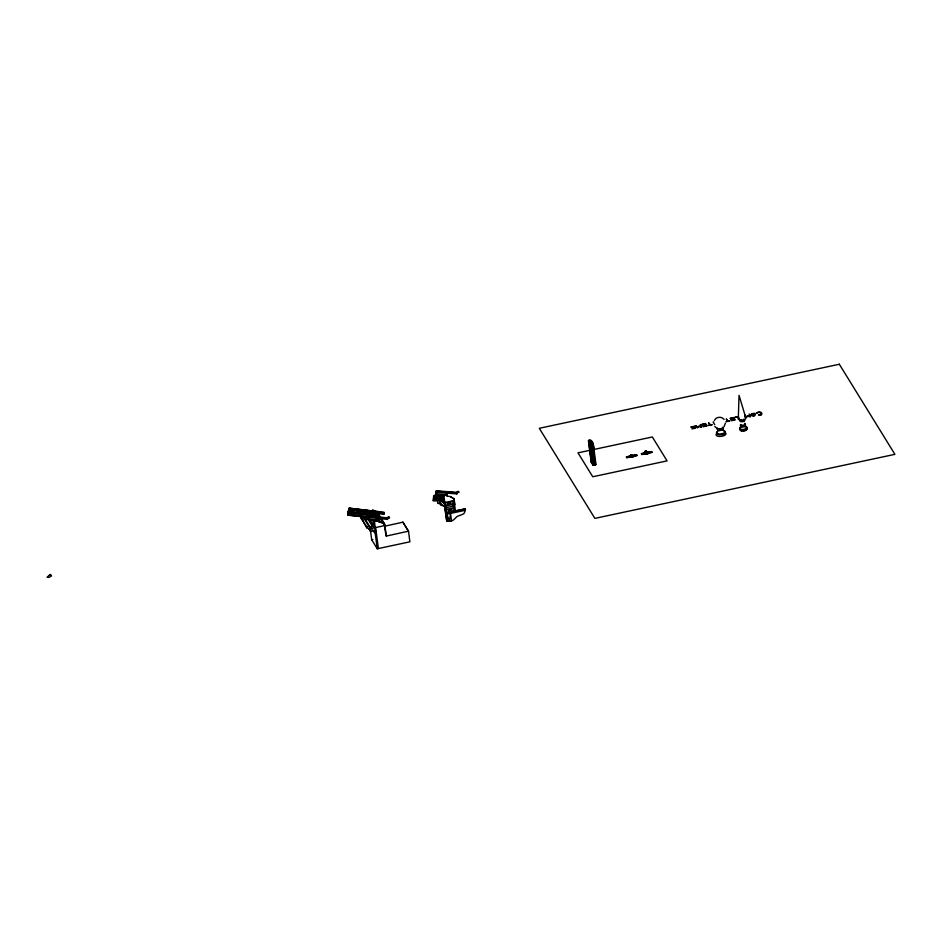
<?xml version="1.0" encoding="UTF-8"?>
<svg xmlns="http://www.w3.org/2000/svg" width="942" height="942" viewBox="0 0 942 942"><rect width="100%" height="100%" fill="white"/><g stroke="black" fill="none" stroke-linecap="round" stroke-linejoin="round"><path stroke-width="1.41" d="M383.947 512.789L383.794 512.012M349.506 508.562C349.6 512.189 349.447 506.407 349.576 508.539L383.971 512.648M383.983 514.002L383.9 513.59M349.529 508.35L348.658 511.683L373.915 514.721L374.374 512.789M456.269 510.682L465.395 508.927A16.874 15.037 -31.7 0 1 465.289 510.246L464.382 512.907A3.379 3.014 -31.7 0 1 463.488 513.837L461.556 514.768A26.953 24.021 -31.7 0 1 460.815 515.015L457.341 516.381A5.393 4.804 -31.7 0 0 456.693 516.817L453.82 519.69A5.499 4.898 -31.7 0 1 451.559 520.855A8.643 7.701 -31.7 0 1 449.734 521.173L449.405 521.197A16.25 14.483 -31.7 0 1 447.685 521.173L447.591 521.173A24.881 22.172 -31.7 0 1 446.779 521.103L444.553 506.184A1.448 1.295 -31.7 0 1 443.411 505.748M632.494 456.305L633.365 456.552M738.304 418.86L739.034 395.322L745.758 417.706M594.461 465.266L595.426 465.007L594.096 465.207M592.553 443.976L593.225 443.399M594.826 464.924L595.992 464.488M449.499 521.197L450.512 513.39L451.559 520.867M465.266 510.328L446.767 514.191L449.734 521.185M457.035 492.395L436.24 490.782L435.498 494.609L445.754 495.398L446.202 493.066M446.249 494.762L446.473 493.608M445.754 495.398L446.779 494.797L435.628 493.938M446.944 495.857L447.462 493.172L446.649 495.468M447.085 496.163L450.464 496.505M456.752 493.891L457.282 491.642L458.683 491.394L458.895 492.548L457.635 491.594L456.976 493.902L435.946 492.277M725.387 423.182L723.951 426.844M593.507 449.44C594.955 448.051 591.258 436.287 588.55 440.915L591.494 462.546L592.153 461.768M592.165 463.017L589.197 442.304L590.269 441.233L592.118 441.68L595.12 465.124L592.247 443.894L590.846 441.963L590.834 444.836M385.325 529.793L384.524 523.787L380.921 521.821L374.386 520.69M377.648 520.349L377.801 519.737M379.12 521.15L379.52 519.454L373.962 510.446M372.761 510.705L373.738 510.434M387.657 517.923L367.027 515.498L366.132 519.301L376.305 520.502L376.847 518.171M376.824 519.866L377.094 518.736M376.305 520.502L377.342 519.925L366.285 518.63M379.296 519.442L378.46 519.76L372.867 510.258M387.315 519.407L387.939 517.17L389.34 516.981L389.505 518.135L388.328 517.111L387.539 519.431L366.685 516.981M377.601 521.291L384.395 523.882L386.514 535.868M373.008 510.281L379.155 520.055L378.778 521.209L374.469 520.632M352.461 511.53L348.257 511.011L347.763 515.168L366.803 517.193L364.342 517.817L364.507 519.113M348.575 512.036L348.234 513.461L348.481 511.883L373.833 515.086M348.257 511.011L348.976 512.189L348.045 515.027L366.874 517.299M373.397 516.357L373.738 514.933M374.516 511.671L373.821 514.579L348.564 511.53L349.294 507.985M349.435 508.197L374.775 511.376L349.211 508.55M373.515 514.061L374.151 515.592L348.893 512.542L348.163 511.376M377.86 520.373L373.762 512.931M383.936 514.049L349.458 509.492M348.505 513.896L369.747 516.722M349.223 508.197L382.264 512.036M646.212 451.889L646.141 452.513L647.755 452.078M647.931 453.797L648.367 453.22M588.726 441.562L589.716 440.503L591.658 440.938M647.849 453.597L647.495 453.114L651.958 452.207M714.377 420.356C716.156 416.705 721.619 416.152 724.092 419.39M443.305 496.222L444.235 495.009M443.953 495.822L435.428 494.962L434.815 498.188L442.811 498.801M632.73 457.164L632.058 457.353L632.659 457.211M647.731 453.962C646.754 455.916 644.811 445.907 646.506 454.044M594.814 465.171L592.059 443.929M646.695 452.054L641.349 453.714L641.879 454.562L646.389 453.679M645.223 451.124L645.882 451.03M595.992 464.394L593.142 443.399L592.353 443.682M592.989 465.018L593.648 465.054M590.469 442.045L590.846 442.634L589.562 442.917L592.424 464.053L591.129 461.957L588.55 440.915M592.494 442.293L590.846 441.963M591.305 442.705L592.589 442.434M595.297 465.03L592.542 444.035L590.245 444.094L591.164 443.894M591.317 444.294L592.659 444.012M738.54 416.529L734.807 417.365L738.081 416.929L739.258 418.849M590.87 450.099L577.999 452.855L592.753 476.758L667.077 460.885L652.335 436.982L593.731 449.499M591.776 461.144L591.129 461.957M645.129 451.312L644.469 452.101L645.07 452.914M646.024 451.112L647.813 452.337M632.812 456.976L630.716 454.998L632.023 457.353M630.834 455.174L629.927 455.881M592.33 463.9L593.601 463.629M632.671 455.292L631.105 454.998M644.929 452.678L646.106 452.419L645.812 451.866M630.822 455.963L626.348 456.917L626.877 457.765L631.105 456.552M647.013 452.407L651.546 451.536L652.064 452.395L647.59 453.349M626.465 457.106L630.751 455.846M632.588 456.552L637.063 455.587L636.545 454.739L632.011 455.598L636.662 454.927M641.467 453.903L645.941 452.949M651.664 451.724L647.001 452.384M626.76 457.588L631.234 456.635M632.482 456.364L636.957 455.41M641.761 454.385L646.459 453.714L645.753 453.903M593.024 465.101L593.542 465.018M595.886 464.465L595.532 464.583M631.446 456.929L630.751 457.106M367.51 518.418L372.373 526.295L374.716 527.744L375.458 533.29L373.032 531.041L370.677 531.547L369.664 529.133A1.342 1.201 -31.7 0 1 368.357 528.568A1.731 1.543 -31.7 0 0 366.791 527.873L361.104 517.888L363.388 517.405L366.391 519.325M444.695 502.557L454.068 500.555L453.844 498.824L450.476 496.646L453.903 498.683M444.695 502.604L443.341 502.898L442.375 495.504L433.72 495.551L433.179 500.814L443.07 500.767M444.365 502.981L445.26 502.793M444.648 505.136L445.542 504.947M454.951 504.559L453.973 498.789M445.907 507.691L453.408 506.089M361.104 517.888L366.662 526.896L368.946 526.413L371.949 528.332L384.772 525.589L382.688 522.221M364.342 517.817L369.9 526.825L372.373 526.295M384.666 526.213L402.929 522.174L408.487 531.182L409.888 541.815L377.259 548.774L371.701 539.766L370.359 529.581M376.093 531.111L373.362 530.346A1.578 1.413 -31.7 0 1 371.984 529.557L371.878 529.251A2.037 1.813 -31.7 0 0 370.065 528.121L369.9 526.825M408.487 531.182L386.008 536.128L384.395 523.882L378.967 514.779L379.367 516.546M371.701 539.766L372.832 539.53M591.67 444.283L588.361 440.962M444.506 506.172L442.281 505.395A2.649 2.367 -31.7 0 1 440.997 505.23A1.46 1.307 -31.7 0 1 440.303 504.535A1.884 1.684 -31.7 0 0 439.408 503.629A3.427 3.05 -31.7 0 0 437.771 503.428L437.594 502.133M433.367 499.024L442.834 498.977M433.226 500.39L443.011 500.332M590.375 444.059L593.142 465.113M436.158 491.206L456.964 492.819M435.545 494.385L446.685 495.257M435.157 496.399L442.563 496.976M434.898 497.753L442.752 498.365M446.743 521.103L444.318 502.628L441.091 501.38M443.894 495.622L445.06 505.053M372.408 510.905L373.597 511.047M366.933 515.91L387.562 518.347M377.966 519.913L379.155 520.055M366.179 519.089L377.236 520.384M379.202 521.267L382.57 521.656M374.374 520.914L382.534 521.88L381.145 519.619M375.081 511.306L380.827 512.001M353.474 509.139L356.276 509.469M360.48 509.987L364.695 510.493M367.498 510.835L371.713 511.341M349.329 509.422L383.759 513.578M349.529 509.74L383.947 513.896M356.677 512.036L359.479 512.366M363.683 512.884L366.497 513.213M348.976 512.189L374.233 515.239M350.589 514.803L353.486 515.156M357.83 515.674L360.727 516.028M349.199 514.732L352.096 515.086M357.889 515.78L360.786 516.134M377.189 520.596L378.154 518.324L377.471 520.997L376.082 518.736M645.635 452.29L646.954 452.478M713.777 421.934L713.129 422.075L714.742 424.677M443.176 495.233L444.377 495.998M444.73 502.898L442.045 501.179L439.49 501.733L439.667 503.028A2.037 1.813 -31.7 0 1 441.515 504.276A1.578 1.413 -31.7 0 0 442.964 505.242L443.034 505.83M716.485 427.998L714.837 426.467M591.47 444.177L594.261 465.042M594.885 462.675L595.25 463.276M408.51 531.323L402.929 522.174M378.837 514.874L384.395 523.882M376.977 512.872L379.756 517.37M375.034 513.084L379.202 519.843M372.479 510.211L378.46 519.76M373.915 512.931L378.295 519.737M373.303 514.238L374.692 516.487M370.842 514.933L372.231 517.193M369.252 514.532L370.83 517.087M369.04 515.356L369.358 516.711M369.358 515.863L369.158 514.379M370.547 520.985L372.632 524.364M368.934 519.289L373.797 527.179L372.914 520.455L374.315 520.573L375.246 527.626M363.388 517.405L368.946 526.413M369.288 529.298L370.677 531.547M588.762 440.232L589.315 444.424M453.844 498.824L454.327 500.873M593.872 452.231L594.426 456.434M594.791 459.237L595.344 463.429M591.376 445.33L591.929 449.534M592.294 452.325L593.766 463.523M589.869 446.426L590.234 449.228M589.657 447.12L590.234 451.43M590.575 454.115L591.152 458.424M465.383 508.786L446.59 512.931L453.632 507.832L446.131 509.434L454.091 511.329L452.713 500.838L445.672 505.936L453.173 504.335L445.213 502.439L447.685 521.173M454.068 500.555L455.445 511.047M445.013 502.84L445.295 504.994M444.542 502.946L444.824 505.1M375.623 527.544L378.39 548.538M374.963 531.312L377.259 548.774M369.57 515.038L369.77 516.534M366.662 526.896L366.791 527.873M370.524 514.815L370.606 513.908M363.117 519.925A1.342 1.201 -31.7 0 1 362.8 519.548M361.233 518.865A1.731 1.543 -31.7 0 1 362.293 519.054M743.556 419.767A2.296 0.966 -7.5 0 1 744.215 421.098A2.296 0.966 -7.5 0 1 740.883 421.616A2.296 0.966 -7.5 0 1 740.801 420.191M743.497 419.272A2.296 0.966 -7.5 0 1 744.156 420.615A2.296 0.966 -7.5 0 1 740.812 421.133A2.296 0.966 -7.5 0 1 740.742 419.708M744.816 417.07A3.815 1.601 -7.5 0 1 744.934 419.237A3.815 1.601 -7.5 0 1 739.859 420.038A3.815 1.601 -7.5 0 1 738.846 418.001M747.006 429.128A3.497 1.472 -7.5 0 1 743.921 430.906A3.497 1.472 -7.5 0 1 740.153 430.188M743.462 426.844A3.697 1.554 -7.5 0 1 747.041 428.198A3.697 1.554 -7.5 0 1 742.685 430.035A3.697 1.554 -7.5 0 1 739.87 428.363M740.247 427.951A3.697 1.554 -7.5 0 1 740.848 427.562M741.625 427.244A3.697 1.554 -7.5 0 1 742.508 426.997M743.391 426.29A3.697 1.554 -7.5 0 1 746.617 428.198A3.697 1.554 -7.5 0 1 740.459 429.152A3.697 1.554 -7.5 0 1 742.437 426.432M744.792 424.088A2.579 1.083 -7.5 0 1 744.887 425.56A2.579 1.083 -7.5 0 1 741.436 426.09A2.579 1.083 -7.5 0 1 740.753 424.712M744.486 423.37A2.296 0.966 -7.5 0 1 743.674 425.042A2.296 0.966 -7.5 0 1 740.565 424.453M746.617 429.163A3.109 1.307 -7.5 0 1 746.5 429.517M746.182 429.87A3.109 1.307 -7.5 0 1 743.473 430.8M741.931 430.777A3.109 1.307 -7.5 0 1 740.53 430.117M725.87 433.238A5.016 2.119 -7.5 0 1 720.924 436.405A5.016 2.119 -7.5 0 1 716.238 434.191M716.756 433.626A5.016 2.119 -7.5 0 1 717.568 433.108M720.83 430.247A4.357 1.837 -7.5 0 1 724.633 432.496A5.016 2.119 -7.5 0 1 725.399 432.767M723.962 431.259A4.357 1.837 -7.5 0 1 724.104 433.744A4.357 1.837 -7.5 0 1 718.299 434.639A4.357 1.837 -7.5 0 1 717.145 432.319M724.633 432.496A4.357 1.837 -7.5 0 1 717.38 433.626A4.357 1.837 -7.5 0 1 719.712 430.423M722.961 428.751A2.685 1.13 -7.5 0 1 719.971 430.47A2.685 1.13 -7.5 0 1 718.098 428.963M722.891 428.198A2.685 1.13 -7.5 0 1 720.595 429.846A2.685 1.13 -7.5 0 1 717.639 429.01M723.009 427.786A3.12 1.307 -7.5 0 1 720.642 429.988A3.12 1.307 -7.5 0 1 717.321 428.669M723.115 427.574A2.991 1.26 -7.5 0 1 720.171 429.47A2.991 1.26 -7.5 0 1 717.368 428.151M722.608 427.244A2.532 1.06 -7.5 0 1 720.771 428.74A2.532 1.06 -7.5 0 1 717.733 428.292M723.68 434.674A3.109 1.307 -7.5 0 1 723.173 434.992M691.039 427.032C702.697 427.939 684.387 430.07 695.738 427.656C683.527 427.362 703.686 425.007 691.039 427.032M49.867 574.903L49.267 575.35A1.578 0.671 -7.5 0 0 48.325 576.151A2.037 0.86 -7.5 0 1 47.1 577.199L49.043 577.411L51.516 575.962L50.585 574.443L49.891 574.844M696.008 425.619L697.421 427.892L699.094 426.42C705.57 430.223 697.739 420.426 701.178 426.62L698.893 426.078L697.692 427.35L696.008 425.619M744.863 415.187L746.276 417.471L747.948 415.987C754.424 419.791 746.594 409.994 750.032 416.187L747.748 415.657L746.547 416.917L744.863 415.187M708.69 422.899L709.879 424.972C703.756 426.585 716.968 423.759 710.527 424.83L708.69 422.899M726.364 419.119L727.554 421.192C721.442 422.805 734.642 419.979 728.213 421.05L726.364 419.119M702.791 425.501L705.888 425.101L706.288 425.749L703.297 426.644L707.065 425.866L705.64 423.559L701.908 424.395L705.169 423.947L705.723 424.842L702.791 425.501M730.945 419.496L734.042 419.096L734.442 419.743L731.451 420.627L735.231 419.861L733.806 417.542L730.062 418.378L733.335 417.942L733.889 418.837L730.945 419.496M756.508 413.149C759.334 410.512 764.48 415.316 758.369 414.833C763.95 417.235 762.514 408.91 756.508 413.149M751.151 414.433C754.848 420.05 758.275 410.005 751.151 414.433M751.834 414.292C753.871 418.448 756.485 411.701 751.834 414.292M448.969 501.639L448.333 502.31L449.734 502.015L448.969 501.639M839.322 364.248L539.295 428.292L594.873 518.383L894.9 454.338L839.322 364.248"/></g></svg>
